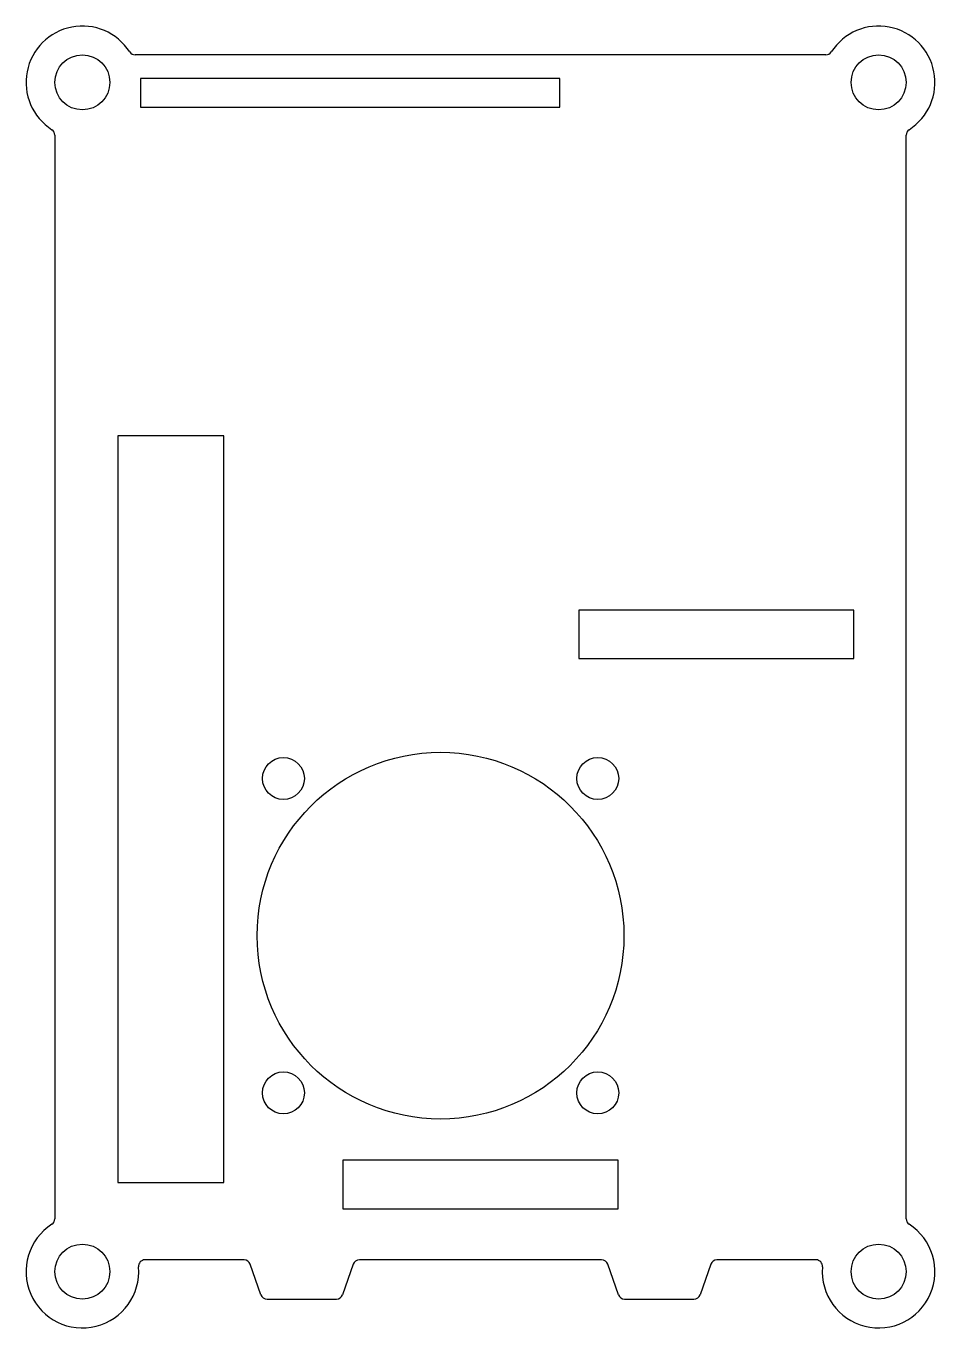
# Model space of a CAD drawing. Header units: millimetres. Extents: x -2.2 to 67.2, y -8.1 to 91.3.
import ezdxf

# ---------------------------------------------------------------- set-up
doc = ezdxf.new("R2010")
doc.units = ezdxf.units.MM

msp = doc.modelspace()

# ---------------------------------------------------------------- linework, layer by layer
at = {"color": 7, "linetype": 'Continuous', "lineweight": 25}
for p, q in [((58.865, 89.148), (6.135, 89.148)), ((38.55, 87.348), (6.55, 87.348)), ((6.55, 87.348), (6.55, 85.148)), ((38.55, 85.148), (38.55, 87.348)), ((6.55, 85.148), (38.55, 85.148)), ((0, 83.013), (0, 0.283)), ((65, 0.283), (65, 83.013)), ((12.9, 60.048), (4.8, 60.048)), ((4.8, 60.048), (4.8, 3.048)), ((12.9, 3.048), (12.9, 60.048)), ((61, 46.748), (40, 46.748)), ((40, 46.748), (40, 43.048)), ((61, 43.048), (61, 46.748)), ((40, 43.048), (61, 43.048)), ((43, 4.748), (22, 4.748)), ((22, 4.748), (22, 1.048)), ((43, 1.048), (43, 4.748)), ((4.8, 3.048), (12.9, 3.048)), ((22, 1.048), (43, 1.048)), ((14.45, -2.852), (6.883, -2.852)), ((41.745, -2.852), (23.255, -2.852)), ((58.117, -2.852), (50.55, -2.852)), ((15.735, -5.517), (14.922, -3.187)), ((22.783, -3.187), (21.969, -5.517)), ((43.031, -5.517), (42.217, -3.187)), ((50.078, -3.187), (49.265, -5.517)), ((16.207, -5.852), (21.497, -5.852)), ((43.503, -5.852), (48.793, -5.852))]:
    msp.add_line(p, q, dxfattribs=at)
for centre, radius in [((2.1, 87.048), 2.1), ((62.9, 87.048), 2.1), ((29.45, 21.898), 14), ((17.45, 33.898), 1.6), ((41.45, 33.898), 1.6), ((17.45, 9.898), 1.6), ((41.45, 9.898), 1.6), ((2.1, -3.752), 2.1), ((62.9, -3.752), 2.1)]:
    msp.add_circle(centre, radius, dxfattribs=at)
for centre, radius, start, end in [((2.1, 87.048), 4.3, 32.79717, 237.20283), ((62.9, 87.048), 4.3, 302.79717, 147.20283), ((6.135, 89.648), 0.5, 212.79717, 270), ((58.865, 89.648), 0.5, 270, 327.20283), ((-0.5, 83.013), 0.5, 360, 57.20283), ((65.5, 83.013), 0.5, 122.79717, 180), ((-0.5, 0.283), 0.5, 302.79717, 0), ((65.5, 0.283), 0.5, 180, 237.20283), ((2.1, -3.752), 4.3, 122.79717, 4.78019), ((62.9, -3.752), 4.3, 175.21981, 57.20283), ((6.883, -3.352), 0.5, 90, 184.78019), ((14.45, -3.352), 0.5, 19.24955, 90), ((23.255, -3.352), 0.5, 90, 160.75045), ((41.745, -3.352), 0.5, 19.24955, 90), ((50.55, -3.352), 0.5, 90, 160.75045), ((58.117, -3.352), 0.5, 355.21981, 90), ((16.207, -5.352), 0.5, 199.24955, 270), ((21.497, -5.352), 0.5, 270, 340.75045), ((43.503, -5.352), 0.5, 199.24955, 270), ((48.793, -5.352), 0.5, 270, 340.75045)]:
    msp.add_arc(centre, radius, start, end, dxfattribs=at)

doc.saveas('drawing.dxf')
